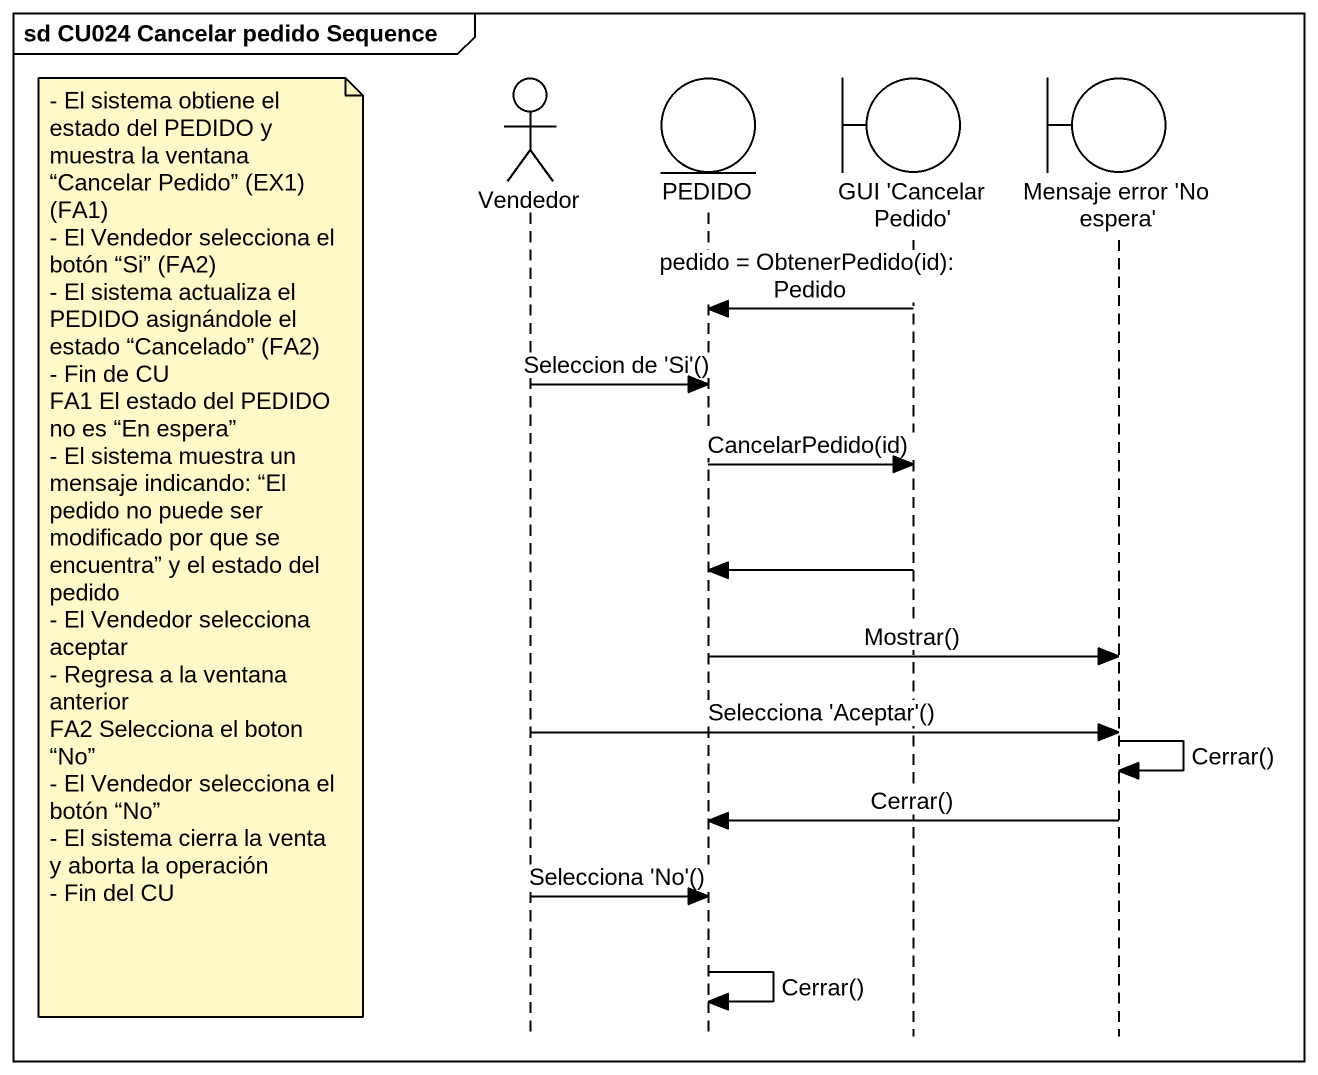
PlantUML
@startuml
mainframe sd CU024 Cancelar pedido Sequence
hide footbox
actor Vendedor
entity PEDIDO
boundary "GUI 'Cancelar Pedido'" as GUI_Cancelar_Pedido
boundary "Mensaje error 'No espera'" as Mensaje_error_No_espera

GUI_Cancelar_Pedido -> PEDIDO : pedido = ObtenerPedido(id): Pedido
Vendedor -> PEDIDO : Seleccion de 'Si'()
PEDIDO -> GUI_Cancelar_Pedido : CancelarPedido(id)
note left of Vendedor
  - El sistema obtiene el estado del PEDIDO y muestra la ventana “Cancelar Pedido” (EX1) (FA1)
  - El Vendedor selecciona el botón “Si” (FA2)
  - El sistema actualiza el PEDIDO asignándole el estado “Cancelado” (FA2)
  - Fin de CU
  FA1 El estado del PEDIDO no es “En espera”
  - El sistema muestra un mensaje indicando: “El pedido no puede ser modificado por que se encuentra” y el estado del pedido
  - El Vendedor selecciona aceptar
  - Regresa a la ventana anterior
  FA2 Selecciona el boton “No”
  - El Vendedor selecciona el botón “No”
  - El sistema cierra la venta y aborta la operación
  - Fin del CU
end note
GUI_Cancelar_Pedido -> PEDIDO
PEDIDO -> Mensaje_error_No_espera : Mostrar()
Vendedor -> Mensaje_error_No_espera : Selecciona 'Aceptar'()
Mensaje_error_No_espera -> Mensaje_error_No_espera : Cerrar()
Mensaje_error_No_espera -> PEDIDO : Cerrar()
Vendedor -> PEDIDO : Selecciona 'No'()
PEDIDO -> PEDIDO : Cerrar()
@enduml
